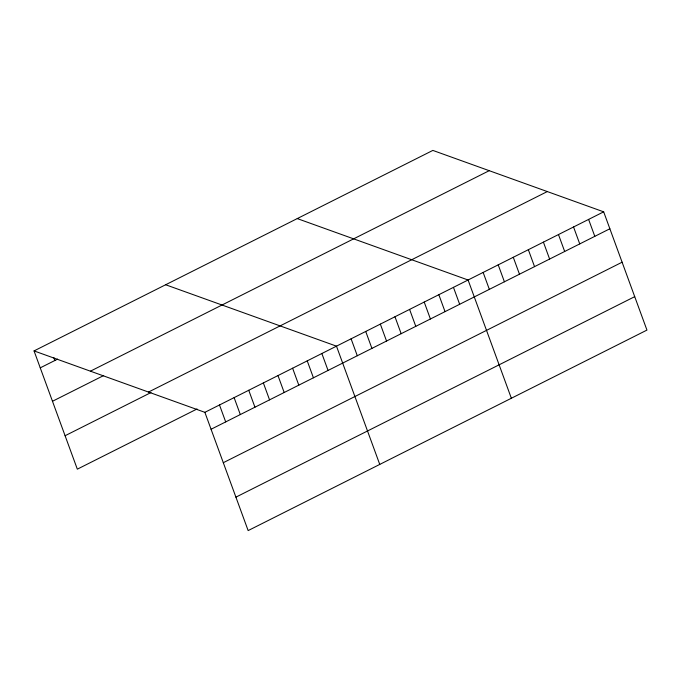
<?xml version="1.0" encoding="UTF-8"?>
<svg xmlns="http://www.w3.org/2000/svg" width="681" height="681" viewBox="0 0 681 681"><rect width="100%" height="100%" fill="white"/><g stroke="black" fill="none" stroke-linecap="round" stroke-linejoin="round"><path stroke-width="1.02" d="M34.05 350.911L432.852 150.416L603.672 211.834L646.95 330.089L248.148 530.584L204.87 412.328L34.05 350.911L77.328 469.166L197.047 408.975M40.247 367.851L57.613 359.117M90.42 371.179L489.222 170.684M52.48 401.279L103.665 375.554M148.501 392.06L547.303 191.565M65.087 435.729L150.995 392.545M204.87 412.328L603.672 211.834M211.067 429.26L609.87 228.765M223.308 462.697L622.111 262.202M235.907 497.147L634.718 296.652M297.256 218.584L468.085 280.002L511.354 398.257M165.653 284.752L336.474 346.161L379.751 464.416M588.605 219.41L594.802 236.341M573.547 226.977L579.744 243.917M558.48 234.553L564.677 251.485M543.412 242.13L549.61 259.061M528.345 249.706L534.542 266.637M513.278 257.282L519.475 274.213M498.211 264.849L504.408 281.789M483.144 272.426L489.341 289.357M453.461 287.356L459.658 304.288M438.836 294.703L445.033 311.634M424.212 302.058L430.409 318.989M409.587 309.404L415.785 326.344M394.971 316.759L401.169 333.69M380.347 324.113L386.544 341.045M365.723 331.46L371.92 348.391M351.098 338.815L357.295 355.746M321.858 353.516L328.055 370.447M307.233 360.87L313.43 377.802M292.609 368.217L298.806 385.157M277.984 375.571L284.181 392.503M263.36 382.918L269.557 399.858M248.744 390.273L254.941 407.204M234.119 397.627L240.316 414.559M219.495 404.974L225.692 421.914M53.773 357.508L54.872 360.496"/></g></svg>
